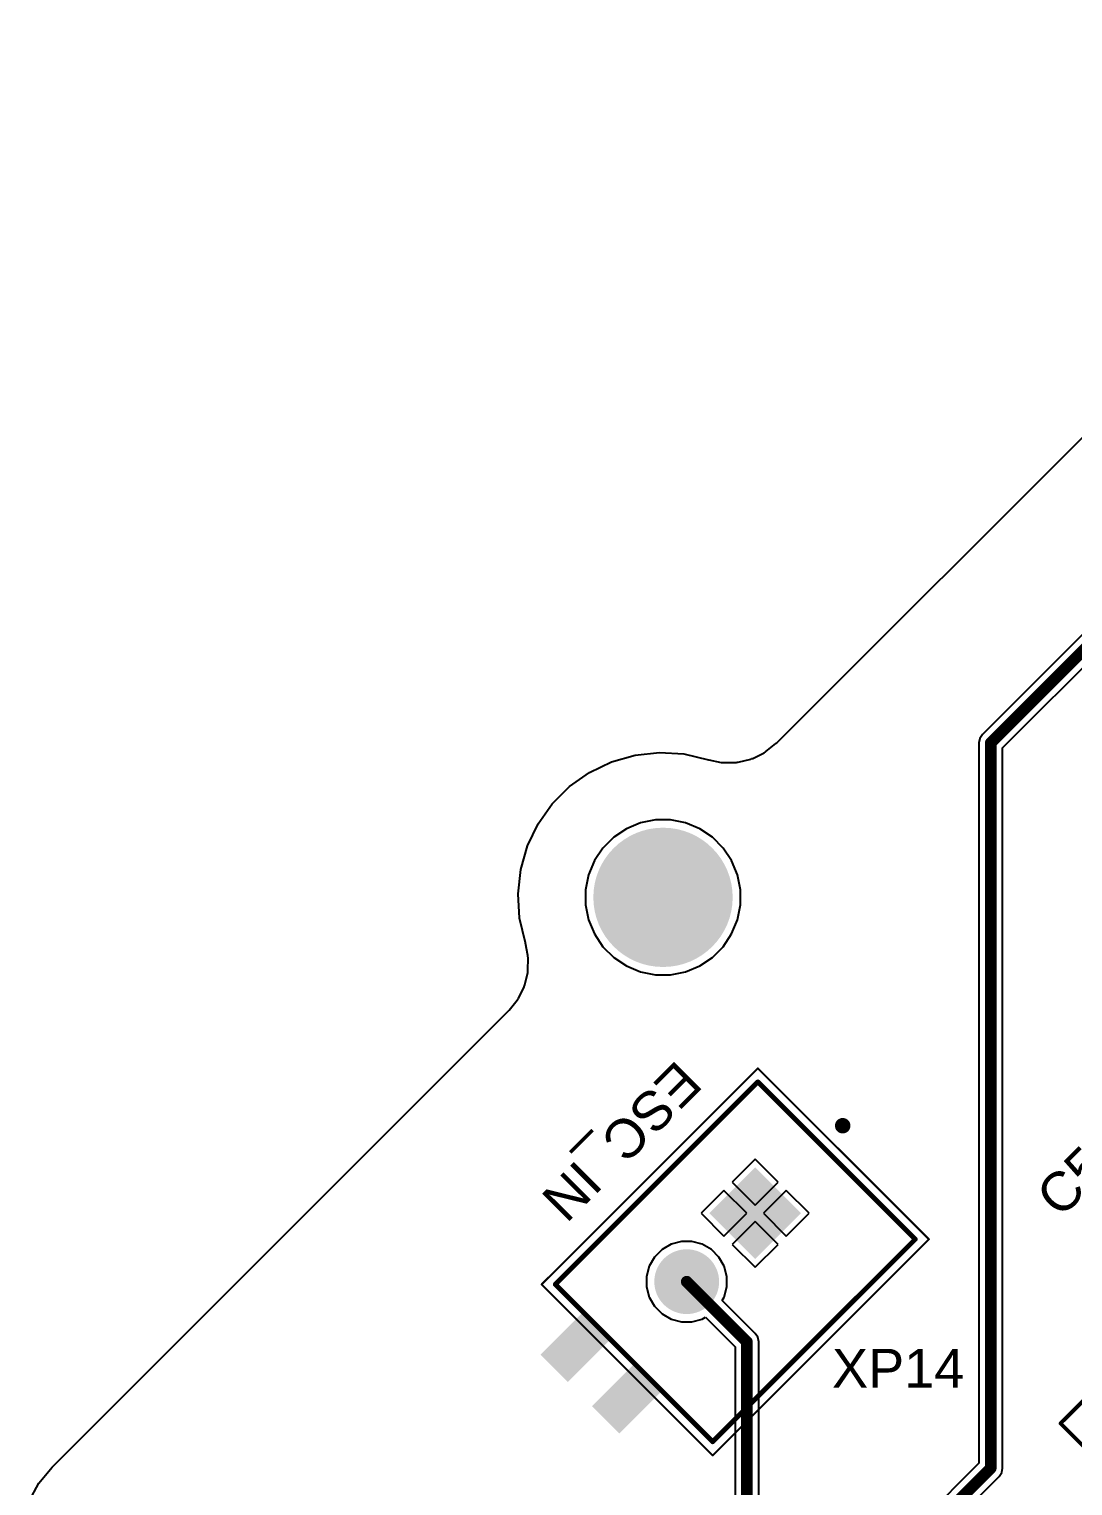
# Model space of a CAD drawing. Header units: millimetres. Extents: x 100 to 300, y 101 to 245.
# Drawn here: x 226.76 to 253.72, y 206.71 to 244.36 of the extents above; entities that cross this region are included whole.
import ezdxf

# ---------------------------------------------------------------- set-up
doc = ezdxf.new("R2010")
doc.units = ezdxf.units.MM
for name, color, linetype in [('BottomPaste', 16, 'Continuous'), ('BottomSolder', 6, 'Continuous'), ('Mechanical1', 6, 'Continuous'), ('Mechanical11', 56, 'Continuous'), ('Mechanical13', 56, 'Continuous'), ('Mechanical15', 56, 'Continuous'), ('Mechanical9', 56, 'Continuous'), ('MultiLayer', 9, 'Continuous'), ('PadHoleLayer', 156, 'Continuous'), ('TopLayer', 1, 'Continuous'), ('TopOverlay', 2, 'Continuous'), ('TopPaste', 8, 'Continuous'), ('TopSolder', 216, 'Continuous')]:
    doc.layers.add(name, color=color, linetype=linetype)
doc.styles.add('Arial', font='', dxfattribs={"height": 0.2})
doc.styles.get('Arial').set_extended_font_data('Arial')

# ---------------------------------------------------------------- blocks, each defined once
blk = doc.blocks.new('JST_XH_2_39')
at = {"layer": 'BottomSolder'}
blk.add_hatch(color=6, dxfattribs=at).paths.add_polyline_path([(-2.088, 0.313), (-0.413, 0.313), (-0.413, -1.363), (-2.088, -1.363)])
h = blk.add_hatch(color=6, dxfattribs=at)
edge = h.paths.add_edge_path()
edge.add_arc((1.25, -0.525), 0.837, 0, 360)
at = {"layer": 'MultiLayer'}
h = blk.add_hatch(color=9, dxfattribs=at)
edge = h.paths.add_edge_path()
edge.add_arc((1.25, -0.525), 0.787, 0, 360)
at = {"layer": 'PadHoleLayer'}
h = blk.add_hatch(color=156, dxfattribs=at)
edge = h.paths.add_edge_path()
edge.add_arc((-1.25, -0.525), 0.525, 0, 360)
h = blk.add_hatch(color=156, dxfattribs=at)
edge = h.paths.add_edge_path()
edge.add_arc((1.25, -0.525), 0.525, 0, 360)
at = {"layer": 'TopLayer'}
blk.add_hatch(color=1, dxfattribs=at).paths.add_polyline_path([(-2.038, 0.263), (-0.463, 0.263), (-0.463, -1.313), (-2.038, -1.313)])
h = blk.add_hatch(color=1, dxfattribs=at)
edge = h.paths.add_edge_path()
edge.add_arc((1.25, -0.525), 0.787, 0, 360)
at = {"layer": 'TopSolder'}
blk.add_hatch(color=216, dxfattribs=at).paths.add_polyline_path([(-2.088, 0.313), (-0.413, 0.313), (-0.413, -1.363), (-2.088, -1.363)])
h = blk.add_hatch(color=216, dxfattribs=at)
edge = h.paths.add_edge_path()
edge.add_arc((1.25, -0.525), 0.837, 0, 360)
at = {"layer": 'Mechanical13', "const_width": 0.127}
for points in [[(-3.7, -2.875), (-3.7, 2.875)], [(3.7, 2.875), (-3.7, 2.875)], [(3.7, -2.875), (3.7, 2.875)], [(3.7, -2.875), (-3.7, -2.875)]]:
    blk.add_lwpolyline(points, dxfattribs=at)
at = {"layer": 'Mechanical13'}
for points, const_width in [([(-3.732, 2.875, 1), (-3.668, 2.875, 1)], 0.0635), ([(-3.732, 2.875, 1), (-3.668, 2.875, 1)], 0.0635), ([(3.668, 2.875, 1), (3.732, 2.875, 1)], 0.0635), ([(3.668, 2.875, 1), (3.732, 2.875, 1)], 0.0635), ([(-4.35, -0.525, 1), (-4.55, -0.525, 1)], 0.2), ([(-4.6, -0.525, 1), (-4.5, -0.525, 1)], 0.1), ([(-4.4, -0.525, 1), (-4.3, -0.525, 1)], 0.1), ([(-3.732, -2.875, 1), (-3.668, -2.875, 1)], 0.0635), ([(-3.732, -2.875, 1), (-3.668, -2.875, 1)], 0.0635), ([(3.668, -2.875, 1), (3.732, -2.875, 1)], 0.0635), ([(3.668, -2.875, 1), (3.732, -2.875, 1)], 0.0635)]:
    blk.add_lwpolyline(points, format="xyb", close=True, dxfattribs=dict(at, const_width=const_width))
at = {"layer": 'Mechanical15', "const_width": 0.05}
for points in [[(-3.95, -3.125), (-3.95, 3.125)], [(3.95, 3.125), (-3.95, 3.125)], [(3.95, -3.125), (3.95, 3.125)], [(3.95, -3.125), (-3.95, -3.125)]]:
    blk.add_lwpolyline(points, dxfattribs=at)
at = {"layer": 'Mechanical15', "const_width": 0.025}
for points in [[(-3.962, 3.125, 1), (-3.938, 3.125, 1)], [(-3.962, 3.125, 1), (-3.938, 3.125, 1)], [(3.938, 3.125, 1), (3.962, 3.125, 1)], [(3.938, 3.125, 1), (3.962, 3.125, 1)], [(-3.962, -3.125, 1), (-3.938, -3.125, 1)], [(-3.962, -3.125, 1), (-3.938, -3.125, 1)], [(3.938, -3.125, 1), (3.962, -3.125, 1)], [(3.938, -3.125, 1), (3.962, -3.125, 1)]]:
    blk.add_lwpolyline(points, format="xyb", close=True, dxfattribs=at)
at = {"layer": 'TopOverlay', "const_width": 0.127}
for points in [[(-3.7, -2.875), (-3.7, 2.875)], [(3.7, 2.875), (-3.7, 2.875)], [(3.7, -2.875), (3.7, 2.875)], [(3.7, -2.875), (-3.7, -2.875)]]:
    blk.add_lwpolyline(points, dxfattribs=at)
at = {"layer": 'TopOverlay'}
for points, const_width in [([(-3.732, 2.875, 1), (-3.668, 2.875, 1)], 0.0635), ([(-3.732, 2.875, 1), (-3.668, 2.875, 1)], 0.0635), ([(3.668, 2.875, 1), (3.732, 2.875, 1)], 0.0635), ([(3.668, 2.875, 1), (3.732, 2.875, 1)], 0.0635), ([(-4.35, -0.525, 1), (-4.55, -0.525, 1)], 0.2), ([(-4.6, -0.525, 1), (-4.5, -0.525, 1)], 0.1), ([(-4.4, -0.525, 1), (-4.3, -0.525, 1)], 0.1), ([(-3.732, -2.875, 1), (-3.668, -2.875, 1)], 0.0635), ([(-3.732, -2.875, 1), (-3.668, -2.875, 1)], 0.0635), ([(3.668, -2.875, 1), (3.732, -2.875, 1)], 0.0635), ([(3.668, -2.875, 1), (3.732, -2.875, 1)], 0.0635)]:
    blk.add_lwpolyline(points, format="xyb", close=True, dxfattribs=dict(at, const_width=const_width))
blk = doc.blocks.new('RES0805_B_131')
at = {"layer": 'BottomPaste'}
for points in [[(-1.388, 0.719), (-0.488, 0.719), (-0.488, -0.678), (-1.388, -0.678)], [(0.492, 0.719), (1.392, 0.719), (1.392, -0.678), (0.492, -0.678)]]:
    blk.add_hatch(color=16, dxfattribs=at).paths.add_polyline_path(points)
at = {"layer": 'BottomSolder'}
for points in [[(-1.438, 0.769), (-0.438, 0.769), (-0.438, -0.728), (-1.438, -0.728)], [(0.442, 0.769), (1.442, 0.769), (1.442, -0.728), (0.442, -0.728)]]:
    blk.add_hatch(color=6, dxfattribs=at).paths.add_polyline_path(points)
blk = doc.blocks.new('HC_05_197')
at = {"layer": 'Mechanical1'}
h = blk.add_hatch(color=6, dxfattribs=at)
edge = h.paths.add_edge_path()
edge.add_arc((-6.586, 7.787), 0.25, 0, 360)
at = {"layer": 'TopLayer'}
for points in [[(-7.986, 6.287), (-7.986, 7.287), (-5.786, 7.287), (-5.786, 6.287)], [(7.714, 7.287), (7.714, 6.287), (5.514, 6.287), (5.514, 7.287)], [(-7.986, 4.787), (-7.986, 5.787), (-5.786, 5.787), (-5.786, 4.787)], [(7.714, 5.787), (7.714, 4.787), (5.514, 4.787), (5.514, 5.787)], [(-7.986, 3.287), (-7.986, 4.287), (-5.786, 4.287), (-5.786, 3.287)], [(7.714, 4.287), (7.714, 3.287), (5.514, 3.287), (5.514, 4.287)], [(-7.986, 1.787), (-7.986, 2.787), (-5.786, 2.787), (-5.786, 1.787)], [(7.714, 2.787), (7.714, 1.787), (5.514, 1.787), (5.514, 2.787)], [(-7.986, 0.287), (-7.986, 1.287), (-5.786, 1.287), (-5.786, 0.287)], [(7.714, 1.287), (7.714, 0.287), (5.514, 0.287), (5.514, 1.287)], [(-7.986, -1.213), (-7.986, -0.213), (-5.786, -0.213), (-5.786, -1.213)], [(7.714, -0.213), (7.714, -1.213), (5.514, -1.213), (5.514, -0.213)], [(-7.986, -2.713), (-7.986, -1.713), (-5.786, -1.713), (-5.786, -2.713)], [(7.714, -1.713), (7.714, -2.713), (5.514, -2.713), (5.514, -1.713)], [(-7.986, -4.213), (-7.986, -3.213), (-5.786, -3.213), (-5.786, -4.213)], [(7.714, -3.213), (7.714, -4.213), (5.514, -4.213), (5.514, -3.213)], [(-7.986, -5.713), (-7.986, -4.713), (-5.786, -4.713), (-5.786, -5.713)], [(7.714, -4.713), (7.714, -5.713), (5.514, -5.713), (5.514, -4.713)], [(-7.986, -7.213), (-7.986, -6.213), (-5.786, -6.213), (-5.786, -7.213)], [(7.714, -6.213), (7.714, -7.213), (5.514, -7.213), (5.514, -6.213)], [(-7.986, -8.713), (-7.986, -7.713), (-5.786, -7.713), (-5.786, -8.713)], [(7.714, -7.713), (7.714, -8.713), (5.514, -8.713), (5.514, -7.713)], [(-7.986, -10.213), (-7.986, -9.213), (-5.786, -9.213), (-5.786, -10.213)], [(7.714, -9.213), (7.714, -10.213), (5.514, -10.213), (5.514, -9.213)], [(-7.986, -11.713), (-7.986, -10.713), (-5.786, -10.713), (-5.786, -11.713)], [(7.714, -10.713), (7.714, -11.713), (5.514, -11.713), (5.514, -10.713)], [(-4.886, -14.213), (-5.886, -14.213), (-5.886, -12.013), (-4.886, -12.013)], [(-3.386, -14.213), (-4.386, -14.213), (-4.386, -12.013), (-3.386, -12.013)], [(-1.886, -14.213), (-2.886, -14.213), (-2.886, -12.013), (-1.886, -12.013)], [(-0.386, -14.213), (-1.386, -14.213), (-1.386, -12.013), (-0.386, -12.013)], [(1.114, -14.213), (0.114, -14.213), (0.114, -12.013), (1.114, -12.013)], [(2.614, -14.213), (1.614, -14.213), (1.614, -12.013), (2.614, -12.013)], [(4.114, -14.213), (3.114, -14.213), (3.114, -12.013), (4.114, -12.013)], [(5.614, -14.213), (4.614, -14.213), (4.614, -12.013), (5.614, -12.013)]]:
    blk.add_hatch(color=1, dxfattribs=at).paths.add_polyline_path(points)
at = {"layer": 'TopOverlay'}
h = blk.add_hatch(color=2, dxfattribs=at)
edge = h.paths.add_edge_path()
edge.add_arc((-7.686, 7.787), 0.25, 0, 360)
at = {"layer": 'TopPaste'}
for points in [[(-7.986, 6.287), (-7.986, 7.287), (-5.786, 7.287), (-5.786, 6.287)], [(7.714, 7.287), (7.714, 6.287), (5.514, 6.287), (5.514, 7.287)], [(-7.986, 4.787), (-7.986, 5.787), (-5.786, 5.787), (-5.786, 4.787)], [(7.714, 5.787), (7.714, 4.787), (5.514, 4.787), (5.514, 5.787)], [(-7.986, 3.287), (-7.986, 4.287), (-5.786, 4.287), (-5.786, 3.287)], [(7.714, 4.287), (7.714, 3.287), (5.514, 3.287), (5.514, 4.287)], [(-7.986, 1.787), (-7.986, 2.787), (-5.786, 2.787), (-5.786, 1.787)], [(7.714, 2.787), (7.714, 1.787), (5.514, 1.787), (5.514, 2.787)], [(-7.986, 0.287), (-7.986, 1.287), (-5.786, 1.287), (-5.786, 0.287)], [(7.714, 1.287), (7.714, 0.287), (5.514, 0.287), (5.514, 1.287)], [(-7.986, -1.213), (-7.986, -0.213), (-5.786, -0.213), (-5.786, -1.213)], [(7.714, -0.213), (7.714, -1.213), (5.514, -1.213), (5.514, -0.213)], [(-7.986, -2.713), (-7.986, -1.713), (-5.786, -1.713), (-5.786, -2.713)], [(7.714, -1.713), (7.714, -2.713), (5.514, -2.713), (5.514, -1.713)], [(-7.986, -4.213), (-7.986, -3.213), (-5.786, -3.213), (-5.786, -4.213)], [(7.714, -3.213), (7.714, -4.213), (5.514, -4.213), (5.514, -3.213)], [(-7.986, -5.713), (-7.986, -4.713), (-5.786, -4.713), (-5.786, -5.713)], [(7.714, -4.713), (7.714, -5.713), (5.514, -5.713), (5.514, -4.713)], [(-7.986, -7.213), (-7.986, -6.213), (-5.786, -6.213), (-5.786, -7.213)], [(7.714, -6.213), (7.714, -7.213), (5.514, -7.213), (5.514, -6.213)], [(-7.986, -8.713), (-7.986, -7.713), (-5.786, -7.713), (-5.786, -8.713)], [(7.714, -7.713), (7.714, -8.713), (5.514, -8.713), (5.514, -7.713)], [(-7.986, -10.213), (-7.986, -9.213), (-5.786, -9.213), (-5.786, -10.213)], [(7.714, -9.213), (7.714, -10.213), (5.514, -10.213), (5.514, -9.213)], [(-7.986, -11.713), (-7.986, -10.713), (-5.786, -10.713), (-5.786, -11.713)], [(7.714, -10.713), (7.714, -11.713), (5.514, -11.713), (5.514, -10.713)], [(-4.886, -14.213), (-5.886, -14.213), (-5.886, -12.013), (-4.886, -12.013)], [(-3.386, -14.213), (-4.386, -14.213), (-4.386, -12.013), (-3.386, -12.013)], [(-1.886, -14.213), (-2.886, -14.213), (-2.886, -12.013), (-1.886, -12.013)], [(-0.386, -14.213), (-1.386, -14.213), (-1.386, -12.013), (-0.386, -12.013)], [(1.114, -14.213), (0.114, -14.213), (0.114, -12.013), (1.114, -12.013)], [(2.614, -14.213), (1.614, -14.213), (1.614, -12.013), (2.614, -12.013)], [(4.114, -14.213), (3.114, -14.213), (3.114, -12.013), (4.114, -12.013)], [(5.614, -14.213), (4.614, -14.213), (4.614, -12.013), (5.614, -12.013)]]:
    blk.add_hatch(color=8, dxfattribs=at).paths.add_polyline_path(points)
at = {"layer": 'TopSolder'}
for points in [[(-8.036, 6.237), (-8.036, 7.337), (-5.736, 7.337), (-5.736, 6.237)], [(7.764, 7.337), (7.764, 6.237), (5.464, 6.237), (5.464, 7.337)], [(-8.036, 4.737), (-8.036, 5.837), (-5.736, 5.837), (-5.736, 4.737)], [(7.764, 5.837), (7.764, 4.737), (5.464, 4.737), (5.464, 5.837)], [(-8.036, 3.237), (-8.036, 4.337), (-5.736, 4.337), (-5.736, 3.237)], [(7.764, 4.337), (7.764, 3.237), (5.464, 3.237), (5.464, 4.337)], [(-8.036, 1.737), (-8.036, 2.837), (-5.736, 2.837), (-5.736, 1.737)], [(7.764, 2.837), (7.764, 1.737), (5.464, 1.737), (5.464, 2.837)], [(-8.036, 0.237), (-8.036, 1.337), (-5.736, 1.337), (-5.736, 0.237)], [(7.764, 1.337), (7.764, 0.237), (5.464, 0.237), (5.464, 1.337)], [(-8.036, -1.263), (-8.036, -0.163), (-5.736, -0.163), (-5.736, -1.263)], [(7.764, -0.163), (7.764, -1.263), (5.464, -1.263), (5.464, -0.163)], [(-8.036, -2.763), (-8.036, -1.663), (-5.736, -1.663), (-5.736, -2.763)], [(7.764, -1.663), (7.764, -2.763), (5.464, -2.763), (5.464, -1.663)], [(-8.036, -4.263), (-8.036, -3.163), (-5.736, -3.163), (-5.736, -4.263)], [(7.764, -3.163), (7.764, -4.263), (5.464, -4.263), (5.464, -3.163)], [(-8.036, -5.763), (-8.036, -4.663), (-5.736, -4.663), (-5.736, -5.763)], [(7.764, -4.663), (7.764, -5.763), (5.464, -5.763), (5.464, -4.663)], [(-8.036, -7.263), (-8.036, -6.163), (-5.736, -6.163), (-5.736, -7.263)], [(7.764, -6.163), (7.764, -7.263), (5.464, -7.263), (5.464, -6.163)], [(-8.036, -8.763), (-8.036, -7.663), (-5.736, -7.663), (-5.736, -8.763)], [(7.764, -7.663), (7.764, -8.763), (5.464, -8.763), (5.464, -7.663)], [(-8.036, -10.263), (-8.036, -9.163), (-5.736, -9.163), (-5.736, -10.263)], [(7.764, -9.163), (7.764, -10.263), (5.464, -10.263), (5.464, -9.163)], [(-8.036, -11.763), (-8.036, -10.663), (-5.736, -10.663), (-5.736, -11.763)], [(7.764, -10.663), (7.764, -11.763), (5.464, -11.763), (5.464, -10.663)], [(-4.836, -14.263), (-5.936, -14.263), (-5.936, -11.963), (-4.836, -11.963)], [(-3.336, -14.263), (-4.436, -14.263), (-4.436, -11.963), (-3.336, -11.963)], [(-1.836, -14.263), (-2.936, -14.263), (-2.936, -11.963), (-1.836, -11.963)], [(-0.336, -14.263), (-1.436, -14.263), (-1.436, -11.963), (-0.336, -11.963)], [(1.164, -14.263), (0.064, -14.263), (0.064, -11.963), (1.164, -11.963)], [(2.664, -14.263), (1.564, -14.263), (1.564, -11.963), (2.664, -11.963)], [(4.164, -14.263), (3.064, -14.263), (3.064, -11.963), (4.164, -11.963)], [(5.664, -14.263), (4.564, -14.263), (4.564, -11.963), (5.664, -11.963)]]:
    blk.add_hatch(color=216, dxfattribs=at).paths.add_polyline_path(points)
at = {"layer": 'Mechanical1', "const_width": 0.1}
for points in [[(-7.096, 15.037), (6.924, 15.037)], [(-7.096, -12.973), (-7.096, 15.037)], [(6.924, -12.973), (6.924, 15.037)], [(-7.096, -12.973), (6.924, -12.973)]]:
    blk.add_lwpolyline(points, dxfattribs=at)
at = {"layer": 'Mechanical1', "const_width": 0.05}
for points in [[(-7.121, 15.037, 1), (-7.071, 15.037, 1)], [(-7.121, 15.037, 1), (-7.071, 15.037, 1)], [(6.899, 15.037, 1), (6.949, 15.037, 1)], [(6.899, 15.037, 1), (6.949, 15.037, 1)], [(-7.121, -12.973, 1), (-7.071, -12.973, 1)], [(-7.121, -12.973, 1), (-7.071, -12.973, 1)], [(6.899, -12.973, 1), (6.949, -12.973, 1)], [(6.899, -12.973, 1), (6.949, -12.973, 1)]]:
    blk.add_lwpolyline(points, format="xyb", close=True, dxfattribs=at)
at = {"layer": 'Mechanical11', "const_width": 0.254}
for points in [[(-7.267, 15.042), (6.957, 15.042)], [(-7.267, -14.295), (-7.267, 15.042)], [(6.957, -14.295), (6.957, 15.042)], [(-7.267, -14.295), (6.957, -14.295)]]:
    blk.add_lwpolyline(points, dxfattribs=at)
at = {"layer": 'Mechanical11', "const_width": 0.127}
for points in [[(-7.331, 15.042, 1), (-7.204, 15.042, 1)], [(-7.331, 15.042, 1), (-7.204, 15.042, 1)], [(6.893, 15.042, 1), (7.02, 15.042, 1)], [(6.893, 15.042, 1), (7.02, 15.042, 1)], [(-7.331, -14.295, 1), (-7.204, -14.295, 1)], [(-7.331, -14.295, 1), (-7.204, -14.295, 1)], [(6.893, -14.295, 1), (7.02, -14.295, 1)], [(6.893, -14.295, 1), (7.02, -14.295, 1)]]:
    blk.add_lwpolyline(points, format="xyb", close=True, dxfattribs=at)
at = {"layer": 'Mechanical15', "const_width": 0.1}
for points in [[(-8.386, -14.713), (-8.386, 15.287)], [(-8.386, 15.287), (8.114, 15.287)], [(8.114, -14.713), (8.114, 15.287)], [(-8.386, -14.713), (8.114, -14.713)]]:
    blk.add_lwpolyline(points, dxfattribs=at)
at = {"layer": 'Mechanical15', "const_width": 0.05}
for points in [[(-8.411, 15.287, 1), (-8.361, 15.287, 1)], [(-8.411, 15.287, 1), (-8.361, 15.287, 1)], [(8.089, 15.287, 1), (8.139, 15.287, 1)], [(8.089, 15.287, 1), (8.139, 15.287, 1)], [(-8.411, -14.713, 1), (-8.361, -14.713, 1)], [(-8.411, -14.713, 1), (-8.361, -14.713, 1)], [(8.089, -14.713, 1), (8.139, -14.713, 1)], [(8.089, -14.713, 1), (8.139, -14.713, 1)]]:
    blk.add_lwpolyline(points, format="xyb", close=True, dxfattribs=at)
at = {"layer": 'TopOverlay', "const_width": 0.2}
for points in [[(-7.186, 15.137), (7.014, 15.137)], [(-7.186, 7.587), (-7.186, 15.137)], [(7.014, 7.587), (7.014, 15.137)], [(-7.186, -13.063), (-7.186, -12.088)], [(7.014, -13.063), (7.014, -12.088)], [(-7.186, -13.063), (-6.261, -13.063)], [(5.989, -13.063), (7.014, -13.063)]]:
    blk.add_lwpolyline(points, dxfattribs=at)
at = {"layer": 'TopOverlay', "const_width": 0.1}
for points in [[(-7.236, 15.137, 1), (-7.136, 15.137, 1)], [(-7.236, 15.137, 1), (-7.136, 15.137, 1)], [(6.964, 15.137, 1), (7.064, 15.137, 1)], [(6.964, 15.137, 1), (7.064, 15.137, 1)], [(-7.236, 7.587, 1), (-7.136, 7.587, 1)], [(6.964, 7.587, 1), (7.064, 7.587, 1)], [(-7.236, -12.088, 1), (-7.136, -12.088, 1)], [(6.964, -12.088, 1), (7.064, -12.088, 1)], [(-7.236, -13.063, 1), (-7.136, -13.063, 1)], [(-7.236, -13.063, 1), (-7.136, -13.063, 1)], [(-6.311, -13.063, 1), (-6.211, -13.063, 1)], [(5.939, -13.063, 1), (6.039, -13.063, 1)], [(6.964, -13.063, 1), (7.064, -13.063, 1)], [(6.964, -13.063, 1), (7.064, -13.063, 1)]]:
    blk.add_lwpolyline(points, format="xyb", close=True, dxfattribs=at)
at = {"layer": 'Mechanical9'}
for s, p in [('HC-05', (0.499, -1.631)), ('BT1', (-0.051, -1.756))]:
    blk.add_text(s, height=1, rotation=-270, dxfattribs=at).set_placement(p)

msp = doc.modelspace()

# ---------------------------------------------------------------- hatches: boundary and pattern name
at = {"layer": 'BottomSolder'}
h = msp.add_hatch(color=6, dxfattribs=at)
edge = h.paths.add_edge_path()
edge.add_arc((243.133, 221.92), 1.8, 0, 360)
at = {"layer": 'MultiLayer'}
h = msp.add_hatch(color=9, dxfattribs=at)
edge = h.paths.add_edge_path()
edge.add_arc((243.133, 221.92), 1.75, 0, 360)
at = {"layer": 'PadHoleLayer'}
h = msp.add_hatch(color=156, dxfattribs=at)
edge = h.paths.add_edge_path()
edge.add_arc((243.133, 221.92), 1.75, 0, 360)
at = {"layer": 'TopLayer'}
h = msp.add_hatch(color=1, dxfattribs=at)
edge = h.paths.add_edge_path()
edge.add_arc((243.133, 221.92), 1.75, 0, 360)
at = {"layer": 'TopSolder'}
h = msp.add_hatch(color=216, dxfattribs=at)
edge = h.paths.add_edge_path()
edge.add_arc((243.133, 221.92), 1.8, 0, 360)

# ---------------------------------------------------------------- linework, layer by layer
at = {"layer": 'TopLayer'}
for p, q in [((246.071, 225.911), (264.518, 244.359)), ((259.71, 234.454), (251.384, 226.127)), ((251.906, 225.784), (260.053, 233.931)), ((245.793, 225.687), (246.05, 225.893)), ((246.05, 225.893), (246.059, 225.903)), ((246.059, 225.903), (246.071, 225.911)), ((251.317, 226.028), (251.294, 225.911)), ((251.294, 225.911), (251.294, 225.911)), ((251.294, 225.911), (251.294, 207.295)), ((251.384, 226.127), (251.317, 226.028)), ((241.805, 225.421), (242.413, 225.594)), ((242.413, 225.594), (243.041, 225.663)), ((243.041, 225.663), (243.673, 225.625)), ((243.673, 225.625), (244.309, 225.477)), ((245.45, 225.512), (245.746, 225.657)), ((245.746, 225.657), (245.768, 225.674)), ((245.768, 225.674), (245.793, 225.687)), ((251.906, 207.168), (251.906, 225.784)), ((240.719, 224.782), (241.235, 225.147)), ((241.235, 225.147), (241.805, 225.421)), ((244.309, 225.477), (244.313, 225.477)), ((244.313, 225.477), (244.316, 225.476)), ((244.316, 225.476), (244.638, 225.409)), ((244.638, 225.409), (244.666, 225.409)), ((244.666, 225.409), (244.694, 225.404)), ((244.694, 225.404), (245.023, 225.409)), ((245.023, 225.409), (245.05, 225.415)), ((245.05, 225.415), (245.078, 225.416)), ((245.078, 225.416), (245.398, 225.493)), ((245.398, 225.493), (245.423, 225.505)), ((245.423, 225.505), (245.45, 225.512)), ((240.272, 224.335), (240.719, 224.782)), ((239.906, 223.819), (240.272, 224.335)), ((239.633, 223.249), (239.906, 223.819)), ((242.186, 223.693), (241.859, 223.474)), ((242.55, 223.843), (242.186, 223.693)), ((242.937, 223.92), (242.55, 223.843)), ((243.33, 223.92), (242.937, 223.92)), ((243.717, 223.843), (243.33, 223.92)), ((244.081, 223.693), (243.717, 223.843)), ((244.408, 223.474), (244.081, 223.693)), ((241.859, 223.474), (241.58, 223.195)), ((244.687, 223.195), (244.408, 223.474)), ((239.459, 222.641), (239.633, 223.249)), ((241.58, 223.195), (241.361, 222.868)), ((244.906, 222.868), (244.687, 223.195)), ((239.39, 222.012), (239.459, 222.641)), ((241.361, 222.868), (241.21, 222.504)), ((245.057, 222.504), (244.906, 222.868)), ((241.21, 222.504), (241.133, 222.117)), ((245.133, 222.117), (245.057, 222.504)), ((239.428, 221.381), (239.39, 222.012)), ((241.133, 222.117), (241.133, 221.723)), ((245.133, 221.723), (245.133, 222.117)), ((239.577, 220.744), (239.428, 221.381)), ((241.133, 221.723), (241.21, 221.337)), ((245.057, 221.337), (245.133, 221.723)), ((241.21, 221.337), (241.361, 220.973)), ((244.906, 220.973), (245.057, 221.337)), ((239.577, 220.741), (239.577, 220.744)), ((239.578, 220.738), (239.577, 220.741)), ((239.645, 220.416), (239.578, 220.738)), ((241.361, 220.973), (241.58, 220.645)), ((241.58, 220.645), (241.859, 220.367)), ((244.408, 220.367), (244.687, 220.645)), ((244.687, 220.645), (244.906, 220.973)), ((239.645, 220.388), (239.645, 220.416)), ((239.65, 220.36), (239.645, 220.388)), ((239.645, 220.031), (239.65, 220.36)), ((241.859, 220.367), (242.186, 220.148)), ((244.081, 220.148), (244.408, 220.367)), ((239.561, 219.656), (239.638, 219.976)), ((239.638, 219.976), (239.639, 220.004)), ((239.639, 220.004), (239.645, 220.031)), ((242.186, 220.148), (242.55, 219.997)), ((242.55, 219.997), (242.937, 219.92)), ((242.937, 219.92), (243.33, 219.92)), ((243.33, 219.92), (243.717, 219.997)), ((243.717, 219.997), (244.081, 220.148)), ((239.397, 219.308), (239.542, 219.603)), ((239.542, 219.603), (239.549, 219.63)), ((239.549, 219.63), (239.561, 219.656)), ((239.161, 219.004), (239.367, 219.261)), ((239.367, 219.261), (239.38, 219.286)), ((239.38, 219.286), (239.397, 219.308)), ((227.352, 207.193), (239.143, 218.983)), ((239.143, 218.983), (239.15, 218.995)), ((239.15, 218.995), (239.161, 219.004)), ((245.513, 215.152), (244.92, 214.559)), ((246.105, 214.559), (245.513, 215.152)), ((244.708, 214.347), (244.116, 213.755)), ((245.301, 213.755), (244.708, 214.347)), ((244.92, 214.559), (245.513, 213.967)), ((245.513, 213.967), (246.105, 214.559)), ((246.317, 214.347), (245.725, 213.755)), ((246.909, 213.755), (246.317, 214.347)), ((244.116, 213.755), (244.708, 213.163)), ((244.708, 213.163), (245.301, 213.755)), ((245.513, 213.543), (244.92, 212.951)), ((246.105, 212.951), (245.513, 213.543)), ((245.725, 213.755), (246.317, 213.163)), ((246.317, 213.163), (246.909, 213.755)), ((243.108, 212.818), (242.915, 212.624)), ((243.344, 212.954), (243.108, 212.818)), ((243.608, 213.025), (243.344, 212.954)), ((243.881, 213.025), (243.608, 213.025)), ((244.145, 212.954), (243.881, 213.025)), ((244.382, 212.818), (244.145, 212.954)), ((244.575, 212.624), (244.382, 212.818)), ((244.92, 212.951), (245.513, 212.359)), ((245.513, 212.359), (246.105, 212.951)), ((242.778, 212.388), (242.707, 212.124)), ((242.915, 212.624), (242.778, 212.388)), ((244.712, 212.388), (244.575, 212.624)), ((244.782, 212.124), (244.712, 212.388)), ((242.707, 212.124), (242.707, 211.851)), ((244.782, 211.851), (244.782, 212.124)), ((242.707, 211.851), (242.778, 211.587)), ((242.778, 211.587), (242.915, 211.35)), ((244.663, 211.502), (244.712, 211.587)), ((244.712, 211.587), (244.782, 211.851)), ((242.915, 211.35), (243.108, 211.157)), ((245.516, 210.649), (244.663, 211.502)), ((243.108, 211.157), (243.344, 211.021)), ((243.344, 211.021), (243.608, 210.95)), ((243.608, 210.95), (243.881, 210.95)), ((243.881, 210.95), (244.145, 211.021)), ((244.145, 211.021), (244.23, 211.07)), ((244.23, 211.07), (244.994, 210.306)), ((245.583, 210.549), (245.516, 210.649)), ((245.516, 210.649), (245.516, 210.649)), ((245.606, 210.432), (245.583, 210.549)), ((244.994, 210.306), (244.994, 197.127)), ((245.606, 197), (245.606, 210.432)), ((227.009, 206.776), (227.352, 207.193)), ((251.294, 207.295), (247.215, 203.216)), ((251.883, 207.051), (251.906, 207.168)), ((251.906, 207.168), (251.906, 207.168)), ((226.757, 206.312), (227.009, 206.776)), ((247.737, 202.873), (251.816, 206.952)), ((251.816, 206.952), (251.883, 207.051)), ((251.816, 206.952), (251.816, 206.952))]:
    msp.add_line(p, q, dxfattribs=at)
at = {"layer": 'TopLayer', "const_width": 0.3}
for points in [[(251.6, 225.911), (259.926, 234.237)], [(251.6, 207.168), (251.6, 225.911)], [(243.745, 211.987), (245.3, 210.432)], [(245.3, 197), (245.3, 210.432)], [(247.431, 202.999), (251.6, 207.168)]]:
    msp.add_lwpolyline(points, dxfattribs=at)
at = {"layer": 'TopLayer', "const_width": 0.15}
for points in [[(251.525, 225.911, 1), (251.675, 225.911, 1)], [(251.525, 225.911, 1), (251.675, 225.911, 1)], [(243.67, 211.987, 1), (243.82, 211.987, 1)], [(245.225, 210.432, 1), (245.375, 210.432, 1)], [(245.225, 210.432, 1), (245.375, 210.432, 1)], [(251.525, 207.168, 1), (251.675, 207.168, 1)], [(251.525, 207.168, 1), (251.675, 207.168, 1)]]:
    msp.add_lwpolyline(points, format="xyb", close=True, dxfattribs=at)

# ---------------------------------------------------------------- block references
for name, p, rotation in [('HC_05_197', (269.737, 212.799), 315), ('JST_XH_2_39', (245, 212.5), 225), ('RES0805_B_131', (241.5, 209.6), 315)]:
    msp.add_blockref(name, p, dxfattribs=dict(rotation=rotation))

# ---------------------------------------------------------------- texts
at = {"layer": 'TopOverlay', "style": 'Arial'}
for s, rotation, p in [('ESC_IN', 225, (243.5, 217.75)), ('C53', 45, (253.4, 213.6))]:
    msp.add_text(s, height=1, rotation=rotation, dxfattribs=at).set_placement(p)
msp.add_text('XP14', height=1, dxfattribs=at).set_placement((247.5, 209.25))

doc.saveas('drawing.dxf')
